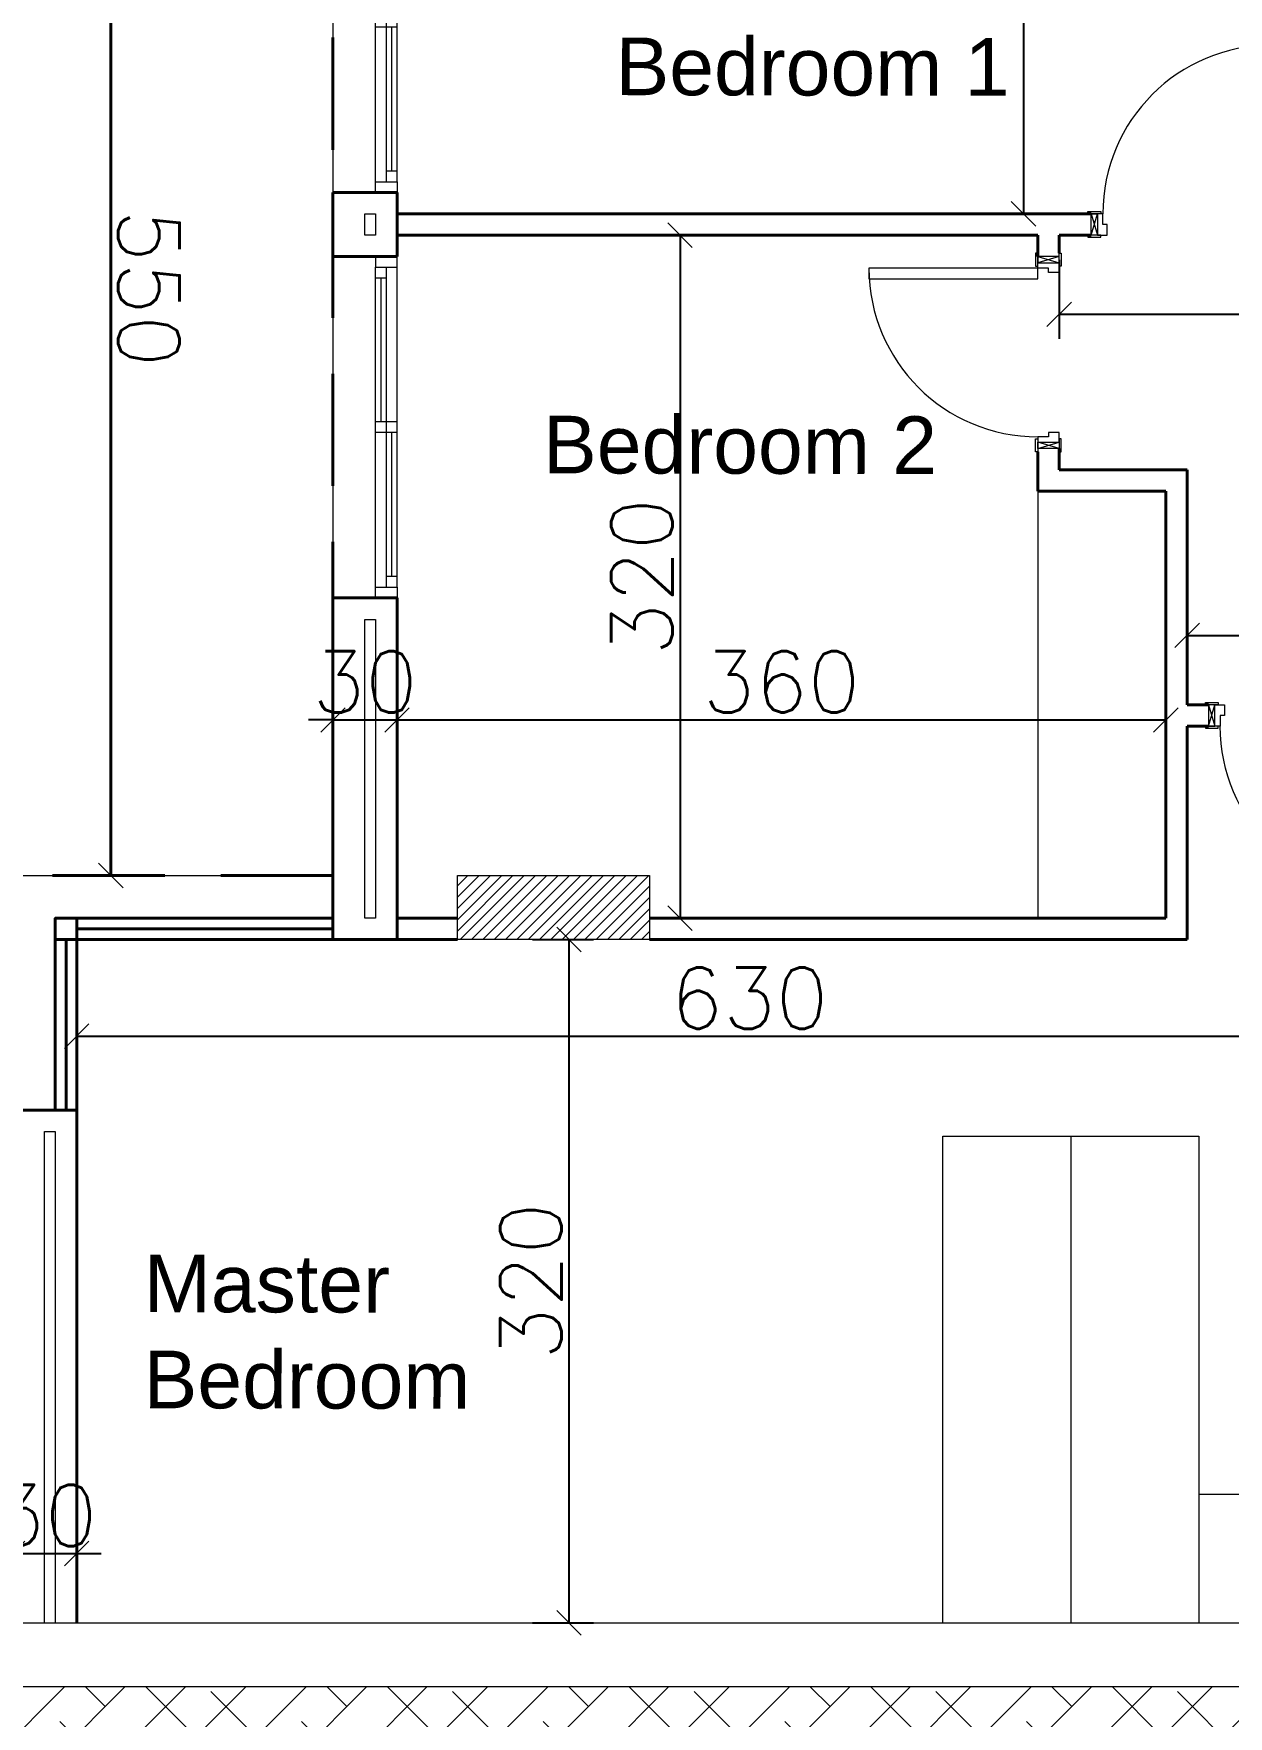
# Model space of a CAD drawing. Header units: metres. Extents: x -322116 to -321123, y -26723 to -26468.
# Drawn here: x -321666.21 to -321660.62, y -26557 to -26549.11 of the extents above; entities that cross this region are included whole.
import ezdxf

# ---------------------------------------------------------------- set-up
doc = ezdxf.new("R2010")
doc.units = ezdxf.units.M
doc.header["$LTSCALE"] = 7
doc.header["$MEASUREMENT"] = 0
doc.header["$PDMODE"] = 34
doc.header["$PDSIZE"] = 0.5
doc.linetypes.add('1363-TXX-A-XXX-Plots layouts-R02$0$HIDDEN', pattern=[0.375, 0.25, -0.125])
doc.linetypes.add('Hidden', pattern=[9.525, 6.35, -3.175])
for name, color, linetype, lineweight in [('A--GLAZ', 132, 'Continuous', 5), ('A-ANNO-TXT3', 6, 'Continuous', 30), ('A-DOOR', 134, 'Continuous', 18), ('A-FLOR-HIDN', 9, 'Hidden', 13), ('A-FURN-FIXT', 114, 'Continuous', 9), ('A-GRID-DIMS', 142, 'Continuous', 9), ('A-WALL-BLWO', 7, 'Continuous', 40), ('L-Structure', 5, 'Continuous', 15), ('PATT-CONC', 8, 'Continuous', 9), ('plaster', 1, 'Continuous', 0), ('XREF-W09-A-ELEV04$0$A--SECT-TILE', 32, 'Continuous', 5)]:
    doc.layers.add(name, color=color, linetype=linetype, lineweight=lineweight)
doc.styles.add('EG_SIMPLEX', font='SIMPLEX.shx')
doc.styles.get("Standard").update_dxf_attribs({"font": 'romans.shx', "height": 0.5})
doc.dimstyles.new('ERGA-M-0200', dxfattribs={"dimscale": 1.15, "dimtxt": 0.2, "dimasz": 0.2, "dimexe": 0.1, "dimexo": 0.1, "dimgap": 0.06, "dimtad": 1, "dimdec": 1, "dimlfac": 100, "dimrnd": 5, "dimdsep": 46, "dimtxsty": 'EG_SIMPLEX', "dimblk1": 'OBLIQUE', "dimblk2": 'OBLIQUE', "dimsah": 1, "dimcen": 0.3, "dimclrd": 256, "dimclre": 256, "dimclrt": 2, "dimadec": 0, "dimazin": 0, "dimtfac": 1, "dimtdec": 1, "dimtix": 1, "dimtmove": 2, "dimatfit": 3, "dimldrblk": 'OBLIQUE', "dimfxl": 1, "dimtolj": 1, "dimtzin": 0, "dimarcsym": 0})

# ---------------------------------------------------------------- blocks, each defined once
blk = doc.blocks.new('new for radem')
at = {"layer": 'plaster'}
h = blk.add_hatch(dxfattribs=at)
h.set_pattern_fill('ANSI38', color=256, scale=1.6)
h.set_pattern_definition([(45, (-130, 0), (-0.14142135624, 0.14142135624), []), (135, (-130, 0), (-0.42426406871, 0.14142135624), [0.5, -0.3])])
h.paths.add_polyline_path([(-321635.5798, -26556.8581), (-321635.5013, -26558.4022), (-321670.3323, -26558.4022), (-321670.2113, -26556.8581), (-321655.2118, -26556.8581), (-321655.2118, -26554.1198), (-321651.7424, -26554.1198), (-321651.7424, -26556.8581)])
blk = doc.blocks.new('block')
at = {"layer": 'PATT-CONC', "transparency": 33554610}
h = blk.add_hatch(dxfattribs=at)
h.set_pattern_fill('ANSI31', color=8, scale=0.3)
h.set_pattern_definition([(45, (0, 0), (-0.0265165042945, 0.0265165042945), [])])
edge = h.paths.add_edge_path()
edge.add_line((-321666.3118, -26556.5581), (-321655.5118, -26556.5581))
edge.add_line((-321655.5118, -26556.5581), (-321655.5118, -26553.8198))
edge.add_line((-321655.5118, -26553.8198), (-321653.5118, -26553.8198))
edge.add_line((-321653.5118, -26553.8198), (-321653.5118, -26552.0448))
edge.add_line((-321653.5118, -26552.0448), (-321655.5118, -26552.0448))
edge.add_line((-321655.5118, -26552.0448), (-321655.5118, -26549.7581))
edge.add_line((-321655.5118, -26549.7581), (-321655.2118, -26549.7581))
edge.add_line((-321655.2118, -26549.7581), (-321655.2118, -26551.7448))
edge.add_line((-321655.2118, -26551.7448), (-321653.5118, -26551.7448))
edge.add_line((-321653.5118, -26551.7448), (-321653.5118, -26549.7581))
edge.add_line((-321653.5118, -26549.7581), (-321653.2118, -26549.7581))
edge.add_line((-321653.2118, -26549.7581), (-321653.2118, -26553.8198))
edge.add_line((-321653.2118, -26553.8198), (-321650.8518, -26553.8198))
edge.add_line((-321650.8518, -26553.8198), (-321650.8514, -26549.7581))
edge.add_line((-321650.8514, -26549.7581), (-321650.5518, -26549.7581))
edge.add_line((-321650.5518, -26549.7581), (-321650.5518, -26554.1198))
edge.add_line((-321650.5518, -26554.1198), (-321651.4424, -26554.1198))
edge.add_line((-321651.4424, -26554.1198), (-321651.4424, -26556.5581))
edge.add_line((-321651.4424, -26556.5581), (-321642.2603, -26556.5581))
h = blk.add_hatch(dxfattribs=at)
h.set_pattern_fill('ANSI31', color=8, scale=0.3)
h.set_pattern_definition([(45, (130, 0), (-0.0265165042945, 0.0265165042945), [])])
h.paths.add_polyline_path([(-321663.3289, -26553.0581), (-321664.2289, -26553.0581), (-321664.2289, -26553.3581), (-321663.3289, -26553.3581)])
at = {"layer": 'L-Structure'}
for points in [[(-321666.3118, -26556.5581), (-321655.5118, -26556.5581), (-321655.5118, -26553.8198), (-321653.5118, -26553.8198), (-321653.5118, -26552.0448), (-321655.5118, -26552.0448), (-321655.5118, -26549.7581), (-321655.2118, -26549.7581), (-321655.2118, -26551.7448), (-321653.5118, -26551.7448), (-321653.5118, -26549.7581), (-321653.2118, -26549.7581), (-321653.2118, -26553.8198), (-321650.8518, -26553.8198), (-321650.8514, -26549.7581), (-321650.5518, -26549.7581), (-321650.5518, -26554.1198), (-321651.4424, -26554.1198), (-321651.4424, -26556.5581), (-321642.2603, -26556.5581)], [(-321642.2603, -26556.8581), (-321651.7524, -26556.8581), (-321651.7424, -26554.1198), (-321655.2118, -26554.1198), (-321655.2118, -26556.8581), (-321666.3118, -26556.8581)]]:
    blk.add_lwpolyline(points, dxfattribs=at)
at = {"layer": 'L-Structure', "elevation": 0}
blk.add_lwpolyline([(-321663.3289, -26553.0581), (-321663.3289, -26553.3581), (-321664.2289, -26553.3581), (-321664.2289, -26553.0581)], close=True, dxfattribs=at)
blk = doc.blocks.new('*U572')
for p, q in [((-350, -50), (-320, -150)), ((-350, -150), (-320, -50)), ((550, -50), (520, -150)), ((550, -150), (520, -50))]:
    blk.add_line(p, q)
for points in [[(445, 740), (445, -50), (495, -50), (495, 740)], [(-365, -40), (-305, -40), (-305, -50), (-365, -50)], [(-320, -150), (-350, -150), (-350, -50), (-320, -50)], [(-295, -50), (-320, -50), (-320, -150), (-275, -150), (-275, -100), (-295, -100), (-295, -50)], [(495, -50), (520, -50), (520, -150), (475, -150), (475, -100), (495, -100), (495, -50)], [(565, -40), (505, -40), (505, -50), (565, -50)], [(520, -150), (550, -150), (550, -50), (520, -50)], [(-365, -160), (-305, -160), (-305, -150), (-365, -150)], [(565, -160), (505, -160), (505, -150), (565, -150)]]:
    blk.add_lwpolyline(points, close=True)
blk.add_arc((495, -50), 790, 90, 180)
blk = doc.blocks.new('*U574')
for p, q in [((50, 100), (1550, 100)), ((775, 0), (775, 100)), ((825, 0), (825, 100)), ((1500, 100), (1500, 50)), ((50, 50), (1550, 50)), ((50, 0), (1550, 0)), ((100, 0), (100, 50)), ((100, 25), (775, 25)), ((825, 75), (1500, 75))]:
    blk.add_line(p, q)
for points in [[(0, 100), (50, 100), (50, 0), (0, 0)], [(1600, 100), (1550, 100), (1550, 0), (1600, 0)]]:
    blk.add_lwpolyline(points)
blk = doc.blocks.new('_OBLIQUE')
at = {"color": 0, "linetype": 'ByBlock'}
blk.add_line((-0.5, -0.5), (0.5, 0.5), dxfattribs=at)
blk = doc.blocks.new('*D375')
at = {"layer": 'A-GRID-DIMS', "lineweight": -2, "transparency": 16777216}
for p, q in [((-321661.5238, -26546.7581), (-321661.6929, -26546.7581)), ((-321661.5779, -26546.7581), (-321661.5779, -26549.9581)), ((-321661.5238, -26549.9581), (-321661.6929, -26549.9581))]:
    blk.add_line(p, q, dxfattribs=at)
at = {"layer": 'Defpoints', "color": 0, "transparency": 16777216}
for p in [(-321661.4088, -26546.7581), (-321661.5779, -26549.9581), (-321661.4088, -26549.9581, 0)]:
    blk.add_point(p, dxfattribs=at)
at = {"layer": 'A-GRID-DIMS', "lineweight": -2, "transparency": 16777216, "xscale": 0.115, "yscale": 0.115, "zscale": 0.115}
for p, rotation in [((-321661.5779, -26546.7581), 90), ((-321661.5779, -26549.9581), 270)]:
    blk.add_blockref('_OBLIQUE', p, dxfattribs=dict(at, rotation=rotation))
at = {"layer": 'A-GRID-DIMS', "color": 2, "transparency": 16777216, "insert": (-321661.7562, -26548.3581), "char_height": 0.2875, "attachment_point": 5, "rotation": 90, "style": 'EG_SIMPLEX'}
blk.add_mtext('\\A1;320', dxfattribs=at)
blk = doc.blocks.new('*D376')
at = {"layer": 'A-GRID-DIMS', "lineweight": -2, "transparency": 16777216}
for p, q in [((-321663.1866, -26550.0581), (-321663.1866, -26553.2581)), ((-321663.1046, -26550.0581), (-321663.0716, -26550.0581)), ((-321663.1046, -26553.2581), (-321663.0716, -26553.2581))]:
    blk.add_line(p, q, dxfattribs=at)
at = {"layer": 'Defpoints', "color": 0, "transparency": 16777216}
for p in [(-321663.2196, -26550.0581, 0), (-321663.2196, -26553.2581), (-321663.1866, -26553.2581)]:
    blk.add_point(p, dxfattribs=at)
at = {"layer": 'A-GRID-DIMS', "lineweight": -2, "transparency": 16777216, "xscale": 0.115, "yscale": 0.115, "zscale": 0.115}
for p, rotation in [((-321663.1866, -26550.0581), 90), ((-321663.1866, -26553.2581), 270)]:
    blk.add_blockref('_OBLIQUE', p, dxfattribs=dict(at, rotation=rotation))
at = {"layer": 'A-GRID-DIMS', "color": 2, "transparency": 16777216, "insert": (-321663.3649, -26551.6581), "char_height": 0.2875, "attachment_point": 5, "rotation": 90, "style": 'EG_SIMPLEX'}
blk.add_mtext('\\A1;320', dxfattribs=at)
blk = doc.blocks.new('*D379')
at = {"layer": 'A-GRID-DIMS', "lineweight": -2, "transparency": 16777216}
for p, q in [((-321664.5118, -26552.3299), (-321664.5118, -26552.2142)), ((-321660.9118, -26552.3299), (-321660.9118, -26552.2142)), ((-321664.5118, -26552.3292), (-321660.9118, -26552.3292))]:
    blk.add_line(p, q, dxfattribs=at)
at = {"layer": 'Defpoints', "color": 0, "transparency": 16777216}
for p in [(-321660.9118, -26552.3292), (-321664.5118, -26552.4449), (-321660.9118, -26552.4449)]:
    blk.add_point(p, dxfattribs=at)
at = {"layer": 'A-GRID-DIMS', "lineweight": -2, "transparency": 16777216, "xscale": 0.115, "yscale": 0.115, "zscale": 0.115, "rotation": 180}
blk.add_blockref('_OBLIQUE', (-321664.5118, -26552.3292), dxfattribs=at)
at = {"layer": 'A-GRID-DIMS', "lineweight": -2, "transparency": 16777216, "xscale": 0.115, "yscale": 0.115, "zscale": 0.115}
blk.add_blockref('_OBLIQUE', (-321660.9118, -26552.3292), dxfattribs=at)
at = {"layer": 'A-GRID-DIMS', "color": 2, "transparency": 16777216, "insert": (-321662.7118, -26552.151), "char_height": 0.2875, "attachment_point": 5, "style": 'EG_SIMPLEX'}
blk.add_mtext('\\A1;360', dxfattribs=at)
blk = doc.blocks.new('*D355')
at = {"layer": 'A-GRID-DIMS', "lineweight": -2, "transparency": 16777216}
for p, q in [((-321666.3118, -26555.2982), (-321666.3118, -26556.3489)), ((-321666.0118, -26555.2982), (-321666.0118, -26556.3489)), ((-321666.3118, -26556.2339), (-321666.4268, -26556.2339)), ((-321666.3118, -26556.2339), (-321666.0118, -26556.2339)), ((-321666.0118, -26556.2339), (-321665.8968, -26556.2339))]:
    blk.add_line(p, q, dxfattribs=at)
at = {"layer": 'Defpoints', "color": 0, "transparency": 16777216}
for p in [(-321666.3118, -26555.1832), (-321666.0118, -26555.1832), (-321666.0118, -26556.2339)]:
    blk.add_point(p, dxfattribs=at)
at = {"layer": 'A-GRID-DIMS', "lineweight": -2, "transparency": 16777216, "xscale": 0.115, "yscale": 0.115, "zscale": 0.115}
blk.add_blockref('_OBLIQUE', (-321666.3118, -26556.2339), dxfattribs=at)
at = {"layer": 'A-GRID-DIMS', "lineweight": -2, "transparency": 16777216, "xscale": 0.115, "yscale": 0.115, "zscale": 0.115, "rotation": 180}
blk.add_blockref('_OBLIQUE', (-321666.0118, -26556.2339), dxfattribs=at)
at = {"layer": 'A-GRID-DIMS', "color": 2, "transparency": 16777216, "insert": (-321666.1618, -26556.0556), "char_height": 0.2875, "attachment_point": 5, "style": 'EG_SIMPLEX'}
blk.add_mtext('\\A1;30', dxfattribs=at)
blk = doc.blocks.new('*D351')
at = {"layer": 'A-GRID-DIMS', "lineweight": -2, "transparency": 16777216}
for p, q in [((-321664.8118, -26552.2374), (-321664.8118, -26552.4442)), ((-321664.5118, -26552.2374), (-321664.5118, -26552.4442)), ((-321664.8118, -26552.3292), (-321664.9268, -26552.3292)), ((-321664.8118, -26552.3292), (-321664.5118, -26552.3292)), ((-321664.5118, -26552.3292), (-321664.3968, -26552.3292))]:
    blk.add_line(p, q, dxfattribs=at)
at = {"layer": 'Defpoints', "color": 0, "transparency": 16777216}
for p in [(-321664.8118, -26552.1224, 0), (-321664.5118, -26552.1224, 0), (-321664.5118, -26552.3292)]:
    blk.add_point(p, dxfattribs=at)
at = {"layer": 'A-GRID-DIMS', "lineweight": -2, "transparency": 16777216, "xscale": 0.115, "yscale": 0.115, "zscale": 0.115}
blk.add_blockref('_OBLIQUE', (-321664.8118, -26552.3292), dxfattribs=at)
at = {"layer": 'A-GRID-DIMS', "lineweight": -2, "transparency": 16777216, "xscale": 0.115, "yscale": 0.115, "zscale": 0.115, "rotation": 180}
blk.add_blockref('_OBLIQUE', (-321664.5118, -26552.3292), dxfattribs=at)
at = {"layer": 'A-GRID-DIMS', "color": 2, "transparency": 16777216, "insert": (-321664.6618, -26552.151), "char_height": 0.2875, "attachment_point": 5, "style": 'EG_SIMPLEX'}
blk.add_mtext('\\A1;30', dxfattribs=at)
blk = doc.blocks.new('*D37')
at = {"layer": 'A-GRID-DIMS', "lineweight": -2, "transparency": 16777216}
for p, q in [((-321638.9386, -26572.0528), (-321639.6224, -26572.0528)), ((-321639.5074, -26572.0528), (-321639.5074, -26576.5528))]:
    blk.add_line(p, q, dxfattribs=at)
at = {"layer": 'Defpoints', "color": 0, "transparency": 16777216}
for p in [(-321638.8236, -26572.0528), (-321639.5074, -26576.5528), (-321639.5074, -26576.5528)]:
    blk.add_point(p, dxfattribs=at)
at = {"layer": 'A-GRID-DIMS', "lineweight": -2, "transparency": 16777216, "xscale": 0.115, "yscale": 0.115, "zscale": 0.115}
for p, rotation in [((-321639.5074, -26572.0528), 90), ((-321639.5074, -26576.5528), 270)]:
    blk.add_blockref('_OBLIQUE', p, dxfattribs=dict(at, rotation=rotation))
at = {"layer": 'A-GRID-DIMS', "color": 2, "transparency": 16777216, "insert": (-321639.6856, -26574.3028), "char_height": 0.2875, "attachment_point": 5, "rotation": 90, "style": 'EG_SIMPLEX'}
blk.add_mtext('\\A1;450', dxfattribs=at)
blk = doc.blocks.new('*D38')
at = {"layer": 'A-GRID-DIMS', "lineweight": -2, "transparency": 16777216}
for p, q in [((-321640.3981, -26573.2956), (-321640.3981, -26572.9777)), ((-321634.8981, -26573.2956), (-321634.8981, -26572.9777)), ((-321640.3981, -26573.0927), (-321634.8981, -26573.0927))]:
    blk.add_line(p, q, dxfattribs=at)
at = {"layer": 'Defpoints', "color": 0, "transparency": 16777216}
for p in [(-321634.8981, -26573.0927), (-321640.3981, -26573.4106), (-321634.8981, -26573.4106)]:
    blk.add_point(p, dxfattribs=at)
at = {"layer": 'A-GRID-DIMS', "lineweight": -2, "transparency": 16777216, "xscale": 0.115, "yscale": 0.115, "zscale": 0.115, "rotation": 180}
blk.add_blockref('_OBLIQUE', (-321640.3981, -26573.0927), dxfattribs=at)
at = {"layer": 'A-GRID-DIMS', "lineweight": -2, "transparency": 16777216, "xscale": 0.115, "yscale": 0.115, "zscale": 0.115}
blk.add_blockref('_OBLIQUE', (-321634.8981, -26573.0927), dxfattribs=at)
at = {"layer": 'A-GRID-DIMS', "color": 2, "transparency": 16777216, "insert": (-321637.6481, -26572.9145), "char_height": 0.2875, "attachment_point": 5, "style": 'EG_SIMPLEX'}
blk.add_mtext('\\A1;550', dxfattribs=at)
blk = doc.blocks.new('*D408')
at = {"layer": 'A-GRID-DIMS', "lineweight": -2, "transparency": 16777216}
for p, q in [((-321663.877, -26553.3581), (-321663.5917, -26553.3581)), ((-321663.7067, -26553.3581), (-321663.7067, -26556.5581)), ((-321663.877, -26556.5581), (-321663.5917, -26556.5581))]:
    blk.add_line(p, q, dxfattribs=at)
at = {"layer": 'Defpoints', "color": 0, "transparency": 16777216}
for p in [(-321663.992, -26553.3581), (-321663.992, -26556.5581), (-321663.7067, -26556.5581)]:
    blk.add_point(p, dxfattribs=at)
at = {"layer": 'A-GRID-DIMS', "lineweight": -2, "transparency": 16777216, "xscale": 0.115, "yscale": 0.115, "zscale": 0.115}
for p, rotation in [((-321663.7067, -26553.3581), 90), ((-321663.7067, -26556.5581), 270)]:
    blk.add_blockref('_OBLIQUE', p, dxfattribs=dict(at, rotation=rotation))
at = {"layer": 'A-GRID-DIMS', "color": 2, "transparency": 16777216, "insert": (-321663.8849, -26554.9581), "char_height": 0.2875, "attachment_point": 5, "rotation": 90, "style": 'EG_SIMPLEX'}
blk.add_mtext('\\A1;320', dxfattribs=at)
blk = doc.blocks.new('*D409')
at = {"layer": 'A-GRID-DIMS', "lineweight": -2, "transparency": 16777216}
for p, q in [((-321666.0118, -26553.9429), (-321666.0118, -26553.6956)), ((-321659.7118, -26553.9429), (-321659.7118, -26553.6956)), ((-321666.0118, -26553.8106), (-321659.7118, -26553.8106))]:
    blk.add_line(p, q, dxfattribs=at)
at = {"layer": 'Defpoints', "color": 0, "transparency": 16777216}
for p in [(-321659.7118, -26553.8106), (-321666.0118, -26554.0579), (-321659.7118, -26554.0579, 0)]:
    blk.add_point(p, dxfattribs=at)
at = {"layer": 'A-GRID-DIMS', "lineweight": -2, "transparency": 16777216, "xscale": 0.115, "yscale": 0.115, "zscale": 0.115, "rotation": 180}
blk.add_blockref('_OBLIQUE', (-321666.0118, -26553.8106), dxfattribs=at)
at = {"layer": 'A-GRID-DIMS', "lineweight": -2, "transparency": 16777216, "xscale": 0.115, "yscale": 0.115, "zscale": 0.115}
blk.add_blockref('_OBLIQUE', (-321659.7118, -26553.8106), dxfattribs=at)
at = {"layer": 'A-GRID-DIMS', "color": 2, "transparency": 16777216, "insert": (-321662.8618, -26553.6323), "char_height": 0.2875, "attachment_point": 5, "style": 'EG_SIMPLEX'}
blk.add_mtext('\\A1;630', dxfattribs=at)
blk = doc.blocks.new('*D429')
at = {"layer": 'A-GRID-DIMS', "lineweight": -2, "transparency": 16777216}
for p, q in [((-321659.7118, -26551.3731), (-321659.7118, -26552.048)), ((-321660.8118, -26551.8587), (-321660.8118, -26552.048)), ((-321660.8118, -26551.933), (-321659.7118, -26551.933))]:
    blk.add_line(p, q, dxfattribs=at)
at = {"layer": 'Defpoints', "color": 0, "transparency": 16777216}
for p in [(-321659.7118, -26551.2581, 0), (-321660.8118, -26551.7437), (-321659.7118, -26551.933)]:
    blk.add_point(p, dxfattribs=at)
at = {"layer": 'A-GRID-DIMS', "lineweight": -2, "transparency": 16777216, "xscale": 0.115, "yscale": 0.115, "zscale": 0.115, "rotation": 180}
blk.add_blockref('_OBLIQUE', (-321660.8118, -26551.933), dxfattribs=at)
at = {"layer": 'A-GRID-DIMS', "lineweight": -2, "transparency": 16777216, "xscale": 0.115, "yscale": 0.115, "zscale": 0.115}
blk.add_blockref('_OBLIQUE', (-321659.7118, -26551.933), dxfattribs=at)
at = {"layer": 'A-GRID-DIMS', "color": 2, "transparency": 16777216, "insert": (-321660.2618, -26551.7547), "char_height": 0.2875, "attachment_point": 5, "style": 'EG_SIMPLEX'}
blk.add_mtext('\\A1;110', dxfattribs=at)
blk = doc.blocks.new('*D428')
at = {"layer": 'A-GRID-DIMS', "lineweight": -2, "transparency": 16777216}
for p, q in [((-321661.4118, -26550.1731), (-321661.4118, -26550.5439)), ((-321658.3118, -26550.1731), (-321658.3118, -26550.5439)), ((-321661.4118, -26550.4289), (-321658.3118, -26550.4289))]:
    blk.add_line(p, q, dxfattribs=at)
at = {"layer": 'Defpoints', "color": 0, "transparency": 16777216}
for p in [(-321661.4118, -26550.0581), (-321658.3118, -26550.0581, 0), (-321658.3118, -26550.4289)]:
    blk.add_point(p, dxfattribs=at)
at = {"layer": 'A-GRID-DIMS', "lineweight": -2, "transparency": 16777216, "xscale": 0.115, "yscale": 0.115, "zscale": 0.115, "rotation": 180}
blk.add_blockref('_OBLIQUE', (-321661.4118, -26550.4289), dxfattribs=at)
at = {"layer": 'A-GRID-DIMS', "lineweight": -2, "transparency": 16777216, "xscale": 0.115, "yscale": 0.115, "zscale": 0.115}
blk.add_blockref('_OBLIQUE', (-321658.3118, -26550.4289), dxfattribs=at)
at = {"layer": 'A-GRID-DIMS', "color": 2, "transparency": 16777216, "insert": (-321659.8618, -26550.2506), "char_height": 0.2875, "attachment_point": 5, "style": 'EG_SIMPLEX'}
blk.add_mtext('\\A1;310', dxfattribs=at)
blk = doc.blocks.new('c112')
at = {"layer": 'A-WALL-BLWO', "linetype": '1363-TXX-A-XXX-Plots layouts-R02$0$HIDDEN', "lineweight": -2, "ltscale": 0.3}
blk.add_lwpolyline([(-321640.3981, -26572.0528), (-321634.8981, -26572.0528), (-321634.8981, -26576.5528), (-321640.3981, -26576.5528), (-321640.3981, -26572.0528)], dxfattribs=at)
at = {"layer": 'A-GRID-DIMS'}
dim = blk.add_linear_dim(base=(-321639.5074, -26576.5528), p1=(-321638.8236, -26572.0528), p2=(-321639.5074, -26576.5528), angle=90, dimstyle='ERGA-M-0200', override={"dimtxt": 0.25, "dimasz": 0.1, "dimgap": 0.03, "dimfxl": 100}, dxfattribs=at)
dim.commit()
dim.dimension.update_dxf_attribs({"geometry": '*D37', "text_midpoint": (-321639.6856, -26574.3028)})
dim = blk.add_linear_dim(base=(-321634.8981, -26573.0927), p1=(-321640.3981, -26573.4106), p2=(-321634.8981, -26573.4106), dimstyle='ERGA-M-0200', override={"dimtxt": 0.25, "dimasz": 0.1, "dimgap": 0.03, "dimfxl": 100}, dxfattribs=at)
dim.commit()
dim.dimension.update_dxf_attribs({"geometry": '*D38', "text_midpoint": (-321637.6481, -26572.9145)})

msp = doc.modelspace()

# ---------------------------------------------------------------- linework, layer by layer
at = {"layer": 'A-FLOR-HIDN', "linetype": 'ByBlock', "ltscale": 0.1}
for p, q in [((-321664.8118, -26548.2581), (-321664.8118, -26549.8584)), ((-321664.8118, -26550.1579), (-321664.8118, -26551.7579))]:
    msp.add_line(p, q, dxfattribs=at)
msp.add_lwpolyline([(-321666.3118, -26554.1563), (-321666.3118, -26553.0581), (-321664.8118, -26553.0581)], dxfattribs=at)
at = {"layer": 'A-FURN-FIXT'}
for p, q in [((-321661.5118, -26551.2581), (-321661.5118, -26553.2581)), ((-321658.8768, -26555.9581, 0), (-321660.7568, -26555.9581, 0))]:
    msp.add_line(p, q, dxfattribs=at)
for points in [[(-321661.9568, -26556.5581), (-321661.9568, -26554.2781), (-321660.7568, -26554.2781), (-321660.7568, -26556.5581)], [(-321661.3568, -26554.2781), (-321661.3568, -26556.5581)]]:
    msp.add_lwpolyline(points, dxfattribs=at)
at = {"layer": 'A-WALL-BLWO'}
for p, q in [((-321664.8118, -26550.1579), (-321664.8118, -26549.8584)), ((-321664.8118, -26549.8584), (-321664.5118, -26549.8584)), ((-321664.5118, -26549.8584), (-321664.5118, -26550.1579)), ((-321664.5118, -26549.9581), (-321661.2618, -26549.9581, 0)), ((-321661.5118, -26550.0581), (-321664.5118, -26550.0581)), ((-321661.2618, -26550.0581), (-321661.4118, -26550.0581)), ((-321664.8118, -26550.1579), (-321664.5118, -26550.1579)), ((-321661.5118, -26551.2581), (-321661.5118, -26551.0731)), ((-321661.4118, -26551.1581), (-321661.4118, -26551.0581)), ((-321660.8118, -26551.1581, 0), (-321661.4118, -26551.1581, 0)), ((-321660.8118, -26552.2581), (-321660.8118, -26551.1581)), ((-321660.9118, -26551.2581, 0), (-321661.5118, -26551.2581, 0)), ((-321660.9118, -26553.2581), (-321660.9118, -26551.2581)), ((-321664.8118, -26553.3581), (-321664.8118, -26551.7579)), ((-321664.8118, -26551.7579), (-321664.5118, -26551.7579)), ((-321664.5118, -26551.7579), (-321664.5118, -26553.3581)), ((-321660.7118, -26552.2581, 0), (-321660.8118, -26552.2581, 0)), ((-321660.8118, -26553.3581), (-321660.8118, -26552.3581)), ((-321660.7118, -26552.3581, 0), (-321660.8118, -26552.3581, 0)), ((-321664.5118, -26553.2581), (-321664.2289, -26553.2581)), ((-321663.3289, -26553.2581), (-321660.9118, -26553.2581)), ((-321664.5118, -26553.3581), (-321664.8118, -26553.3581)), ((-321664.5118, -26553.3581), (-321664.2289, -26553.3581)), ((-321663.3289, -26553.3581), (-321660.8118, -26553.3581)), ((-321666.3118, -26554.1563), (-321666.0118, -26554.1563)), ((-321666.0118, -26554.1563), (-321666.0118, -26556.5581))]:
    msp.add_line(p, q, dxfattribs=at)
for points in [[(-321661.5118, -26550.1581), (-321661.5118, -26550.0581)], [(-321661.4118, -26550.1431), (-321661.4118, -26550.0581)]]:
    msp.add_lwpolyline(points, dxfattribs=at)
at = {"layer": 'A-WALL-BLWO', "color": 4}
for points in [[(-321664.8118, -26553.2581), (-321666.1118, -26553.2581), (-321666.1118, -26554.1563)], [(-321666.0618, -26553.3581), (-321666.0618, -26554.1563)], [(-321664.8118, -26553.3081), (-321666.0118, -26553.3081)], [(-321664.8118, -26553.3581), (-321666.0118, -26553.3581), (-321666.0118, -26554.1563)]]:
    msp.add_lwpolyline(points, dxfattribs=at)
msp.add_lwpolyline([(-321666.1118, -26553.2581), (-321666.0118, -26553.2581), (-321666.0118, -26553.3581), (-321666.1118, -26553.3581)], close=True, dxfattribs=at)
at = {"layer": 'L-Structure'}
msp.add_line((-321655.2118, -26556.8581, 0), (-321666.3118, -26556.8581), dxfattribs=at)
at = {"layer": 'L-Structure', "elevation": 0}
msp.add_lwpolyline([(-321666.3118, -26556.5581), (-321655.5118, -26556.5581), (-321655.5118, -26553.8198)], dxfattribs=at)
at = {"layer": 'XREF-W09-A-ELEV04$0$A--SECT-TILE'}
for p, q in [((-321666.1618, -26556.5581), (-321666.1618, -26554.2563)), ((-321666.1618, -26554.2563), (-321666.1118, -26554.2563)), ((-321666.1118, -26554.2563), (-321666.1118, -26556.5581))]:
    msp.add_line(p, q, dxfattribs=at)
msp.add_lwpolyline([(-321664.6618, -26549.9584), (-321664.6118, -26549.9584), (-321664.6118, -26550.0579), (-321664.6618, -26550.0579)], close=True, dxfattribs=at)
at = {"layer": 'XREF-W09-A-ELEV04$0$A--SECT-TILE', "elevation": 0}
msp.add_lwpolyline([(-321664.6618, -26551.8579), (-321664.6118, -26551.8579), (-321664.6118, -26553.2581), (-321664.6618, -26553.2581)], close=True, dxfattribs=at)

# ---------------------------------------------------------------- block references
at = {"layer": 'A--GLAZ', "xscale": 0.0010000000000001, "yscale": 0.0010000000000001, "zscale": 0.0010000000000001, "rotation": 90}
for p in [(-321664.5118, -26549.8584), (-321664.5118, -26551.7579)]:
    msp.add_blockref('*U574', p, dxfattribs=at)
at = {"layer": 'A-DOOR', "extrusion": (-1.49774e-07, -5.54664e-07, 1), "xscale": 0.001, "yscale": 0.001, "zscale": 0.001}
msp.add_blockref('*U572', (-321660.9118, -26549.9081, 0.0629), dxfattribs=at)
at = {"layer": 'A-DOOR', "extrusion": (5.54664e-07, -1.49774e-07, 1), "xscale": 0.001, "yscale": 0.001, "zscale": 0.001, "rotation": 90}
msp.add_blockref('*U572', (-321661.5618, -26550.7081, -0.1744), dxfattribs=at)
at = {"layer": 'A-DOOR', "extrusion": (1.49774e-07, -5.54664e-07, -1), "xscale": 0.0010000000000002, "yscale": 0.0010000000000002, "zscale": -0.001, "rotation": 179.9999999999953}
msp.add_blockref('*U572', (321660.3618, -26552.4081, -0.0334), dxfattribs=at)
at = {"layer": 'A-WALL-BLWO'}
for name in ['block', 'new for radem']:
    msp.add_blockref(name, (0, 0), dxfattribs=at)
at = {"layer": 'A-WALL-BLWO', "rotation": 270}
msp.add_blockref('c112', (-295092.759, -348187.9562), dxfattribs=at)

# ---------------------------------------------------------------- texts
at = {"layer": 'A-ANNO-TXT3', "lineweight": 5, "char_height": 0.27, "attachment_point": 1, "rotation": 359.90083}
for s, width, heights, insert in [('\\A1;{\\fArial Unicode MS|b0|i0|c0|p34;Bedroom 1}', 4.929917, [1.6938], (-321663.4884, -26549.1324)), ('\\A1;{\\fArial Unicode MS|b0|i0|c0|p34;Bedroom 2}', 3.690055, [2.9475], (-321663.8278, -26550.904)), ('\\A1;{\\fArial Unicode MS|b0|i0|c0|p34;Master \\PBedroom}', 2.985678, [1.4075], (-321665.6974, -26554.8332))]:
    msp.add_mtext_dynamic_manual_height_columns(s, width=width, gutter_width=3.0774, heights=heights, dxfattribs=dict(at, insert=insert))

# ---------------------------------------------------------------- dimensions: what is measured, and where the dimension line sits
at = {"layer": 'A-GRID-DIMS'}
for base, p1, p2, picture, middle in [((-321661.5779, -26549.9581), (-321661.4088, -26546.7581), (-321661.4088, -26549.9581, 0), '*D375', (-321661.7562, -26548.3581)), ((-321663.1866, -26553.2581), (-321663.2196, -26550.0581, 0), (-321663.2196, -26553.2581), '*D376', (-321663.3649, -26551.6581)), ((-321663.7067, -26556.5581), (-321663.992, -26553.3581), (-321663.992, -26556.5581), '*D408', (-321663.8849, -26554.9581))]:
    dim = msp.add_linear_dim(base=base, p1=p1, p2=p2, angle=90, dimstyle='ERGA-M-0200', override={"dimtxt": 0.25, "dimasz": 0.1, "dimgap": 0.03, "dimfxl": 100}, dxfattribs=at)
    dim.commit()
    dim.dimension.update_dxf_attribs({"geometry": picture, "text_midpoint": middle})
for base, p1, p2, picture, middle in [((-321658.3118, -26550.4289), (-321661.4118, -26550.0581), (-321658.3118, -26550.0581, 0), '*D428', (-321659.8618, -26550.2506)), ((-321659.7118, -26551.933), (-321660.8118, -26551.7437), (-321659.7118, -26551.2581, 0), '*D429', (-321660.2618, -26551.7547)), ((-321664.5118, -26552.3292), (-321664.8118, -26552.1224, 0), (-321664.5118, -26552.1224, 0), '*D351', (-321664.6618, -26552.151)), ((-321660.9118, -26552.3292), (-321664.5118, -26552.4449), (-321660.9118, -26552.4449), '*D379', (-321662.7118, -26552.151)), ((-321659.7118, -26553.8106), (-321666.0118, -26554.0579), (-321659.7118, -26554.0579, 0), '*D409', (-321662.8618, -26553.6323)), ((-321666.0118, -26556.2339), (-321666.3118, -26555.1832), (-321666.0118, -26555.1832), '*D355', (-321666.1618, -26556.0556))]:
    dim = msp.add_linear_dim(base=base, p1=p1, p2=p2, dimstyle='ERGA-M-0200', override={"dimtxt": 0.25, "dimasz": 0.1, "dimgap": 0.03, "dimfxl": 100}, dxfattribs=at)
    dim.commit()
    dim.dimension.update_dxf_attribs({"geometry": picture, "text_midpoint": middle})

doc.saveas('drawing.dxf')
